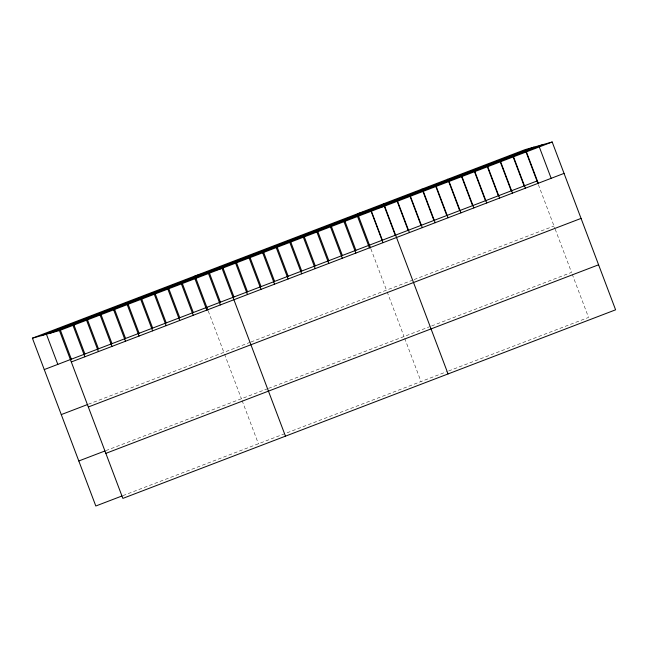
<?xml version="1.0" encoding="UTF-8"?>
<svg xmlns="http://www.w3.org/2000/svg" width="648" height="648" viewBox="0 0 648 648"><rect width="100%" height="100%" fill="white"/><g stroke="black" fill="none" stroke-linecap="round" stroke-linejoin="round"><path stroke-width="0.49" stroke-dasharray="3.24 2.43" d="M88.371 404.222L250.071 342.338M250.979 341.99L412.258 280.268M414.096 279.563L554.008 226.022M105.899 450.603L267.6 388.719M268.507 388.379L429.786 326.657M431.625 325.952L571.536 272.403L555.02 228.695M122.918 495.623L446.796 371.677M448.635 370.972L588.554 317.431L572.249 274.282M538.415 184.753L554.688 227.804M370.883 248.864L386.483 290.134M387.156 291.916L404.012 336.523M404.716 338.394L421.022 381.542M208.283 311.089L223.876 352.358M224.548 354.148L241.404 398.747M242.117 400.626L258.414 443.767"/><path stroke-width="0.97" d="M32.4 338.183L525.139 149.607L552.185 142.001L615.6 309.817L122.861 498.393L59.446 330.569L32.4 338.183L95.815 505.999L122.01 495.971M41.326 335.672L534.065 147.096M50.52 333.08L543.259 144.512M59.446 330.569L552.185 142.001M44.258 369.571L536.998 180.995M71.312 361.965L564.052 173.389M61.277 414.59L87.472 404.563M88.322 406.985L581.062 218.408M78.797 460.979L105 450.951M105.851 453.365L598.59 264.797M357.607 213.727L384.653 206.113L448.068 373.937M195.008 275.951L222.053 268.345L285.468 436.161M539.298 146.934L551.165 178.322M526.411 151.867L538.277 183.254M525.836 151.454L538.059 183.813M513.524 156.8L525.39 188.187M512.949 156.387L524.111 185.927M500.637 161.733L512.503 193.12M500.062 161.32L511.223 190.86M487.75 166.657L499.616 198.053M486.478 164.406L498.336 195.793M474.863 171.59L486.729 202.978M474.287 171.185L485.449 200.726M461.975 176.523L473.842 207.911M461.749 177.042L472.562 205.659M449.088 181.456L460.955 212.844M447.817 179.204L459.675 210.592M436.201 186.389L448.068 217.777M435.626 185.976L446.788 215.525M423.314 191.322L435.181 222.709M422.042 189.062L433.901 220.45M410.427 196.255L422.294 227.642M409.852 195.842L421.014 225.383M397.54 201.188L409.406 232.575M396.965 200.775L408.127 230.315M383.381 203.861L395.24 235.248M371.191 210.641L382.352 240.181M371.11 211.305L382.968 242.692M358.304 215.573L370.535 247.925M357.558 216.489L369.417 247.876M344.752 220.757L355.914 250.298M344.007 221.673L355.865 253.06M331.557 226.865L342.371 255.482M330.456 226.857L342.314 258.244M318.006 232.049L328.82 260.666M316.904 232.041L328.763 263.436M304.106 236.309L315.268 265.858M303.353 237.233L315.212 268.62M290.555 241.501L301.717 271.042M289.802 242.417L301.668 273.804M277.004 246.686L288.166 276.226M276.251 247.601L288.117 278.988M263.453 251.87L274.614 281.41M262.699 252.785L274.566 284.172M249.901 257.054L261.063 286.594M249.156 257.977L261.014 289.364M236.35 262.246L247.512 291.786M235.605 263.161L247.463 294.548M222.799 267.43L233.969 296.97M209.255 272.614L220.417 302.154M208.502 273.529L220.361 304.916M195.704 277.798L207.927 310.157M194.951 278.713L206.809 310.1M182.501 283.905L193.315 312.522M181.399 283.905L193.258 315.293M168.95 289.097L179.763 317.714M167.848 289.089L179.715 320.476M155.05 293.358L166.212 322.898M154.297 294.273L166.163 325.661M141.499 298.542L152.661 328.082M140.754 299.457L152.612 330.845M127.948 303.726L139.109 333.266M127.202 304.641L139.061 336.029M114.396 308.91L125.566 338.459M113.651 309.833L125.51 341.221M100.853 314.102L112.015 343.643M100.1 315.017L111.958 346.405M87.302 319.286L98.464 348.827M86.549 320.201L98.407 351.589M73.751 324.47L84.912 354.011M72.997 325.385L84.856 356.773M60.199 329.654L71.361 359.195M46.3 333.914L57.81 364.387"/></g></svg>
